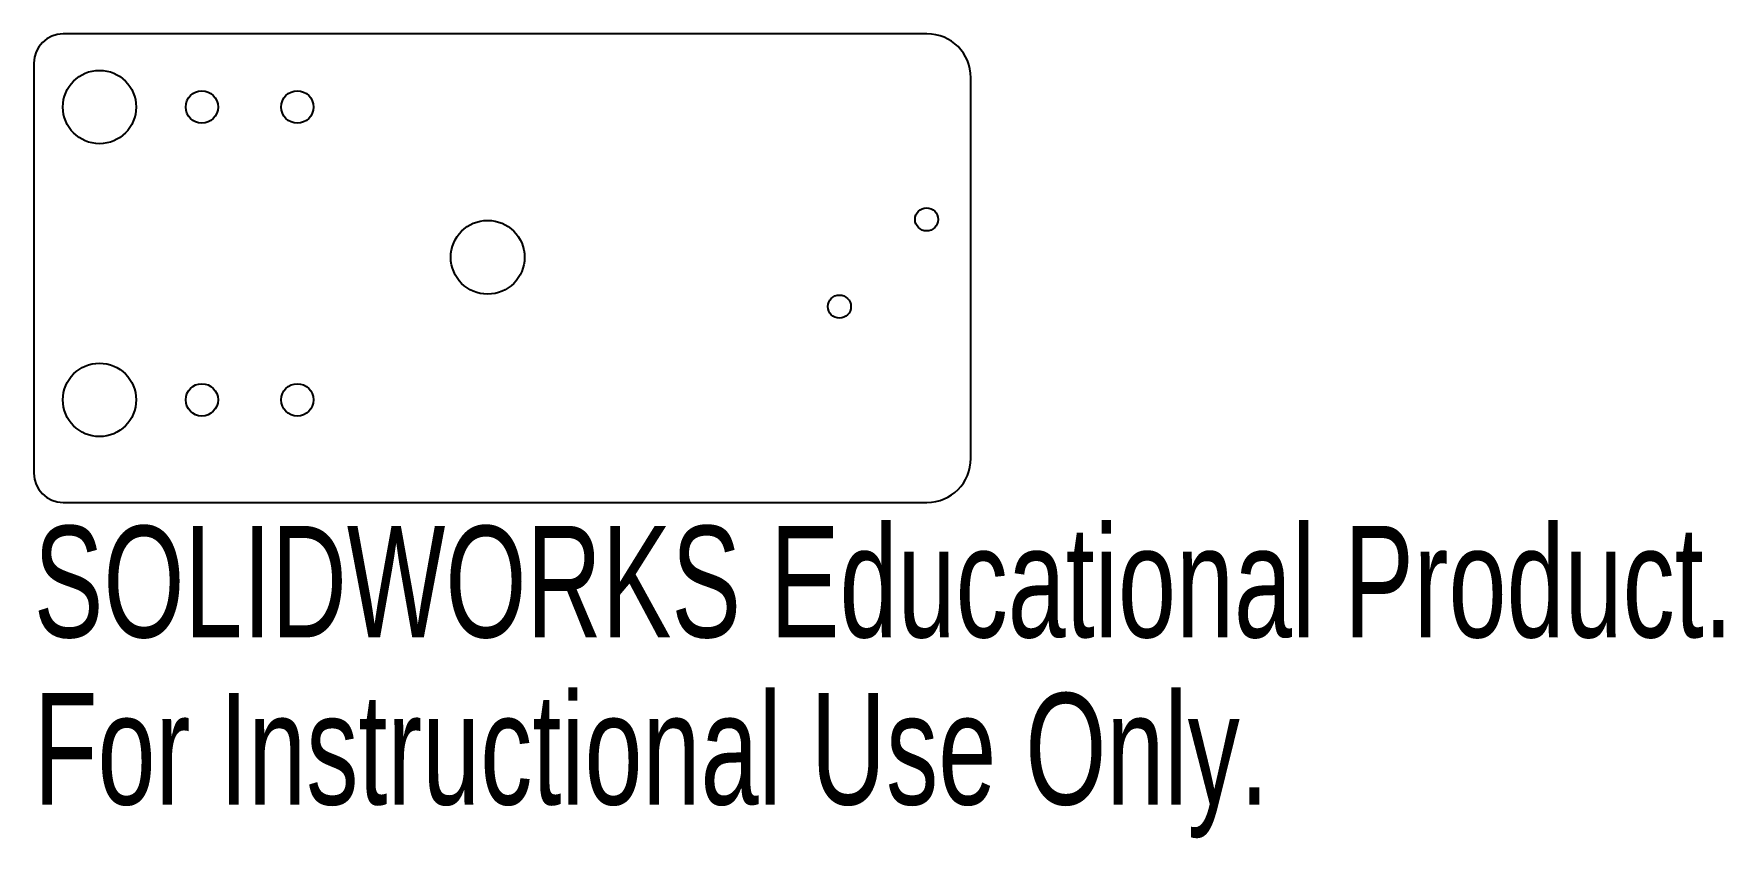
# Model space of a CAD drawing. Header units: inches. Extents: x -0.8 to 2.08, y -0.97 to 0.4.
import ezdxf

# ---------------------------------------------------------------- set-up
doc = ezdxf.new("R2010")
doc.units = ezdxf.units.IN
doc.header["$MEASUREMENT"] = 0
doc.styles.add('SLDTEXTSTYLE0', font='TXT', dxfattribs={"width": 0.7})

msp = doc.modelspace()

# ---------------------------------------------------------------- linework, layer by layer
at = {"color": 7, "linetype": 'Continuous', "lineweight": 25}
for p, q in [((0.725, 0.4), (-0.75, 0.4)), ((-0.8, 0.35), (-0.8, -0.35)), ((0.8, -0.325), (0.8, 0.325)), ((-0.75, -0.4), (0.725, -0.4))]:
    msp.add_line(p, q, dxfattribs=at)
for centre, radius in [((-0.6878, 0.275), 0.0626), ((-0.513, 0.275), 0.0276), ((-0.35, 0.275), 0.0276), ((0.7244, 0.0831), 0.0197), ((-0.025, 0.0185), 0.063), ((0.5756, -0.0657), 0.0197), ((-0.6878, -0.225), 0.0626), ((-0.513, -0.225), 0.0276), ((-0.35, -0.225), 0.0276)]:
    msp.add_circle(centre, radius, dxfattribs=at)
for centre, radius, start, end in [((-0.75, 0.35), 0.05, 90, 180), ((0.725, 0.325), 0.075, 0, 90), ((0.725, -0.325), 0.075, 270, 0), ((-0.75, -0.35), 0.05, 180, 270)]:
    msp.add_arc(centre, radius, start, end, dxfattribs=at)

# ---------------------------------------------------------------- texts
at = {"color": 7, "linetype": 'Continuous', "char_height": 0.1903, "attachment_point": 1, "style": 'SLDTEXTSTYLE0'}
for s, insert in [('SOLIDWORKS Educational Product.', (-0.8, -0.4401)), ('For Instructional Use Only.', (-0.8, -0.7256))]:
    msp.add_mtext(s, dxfattribs=dict(at, insert=insert))

doc.saveas('drawing.dxf')
